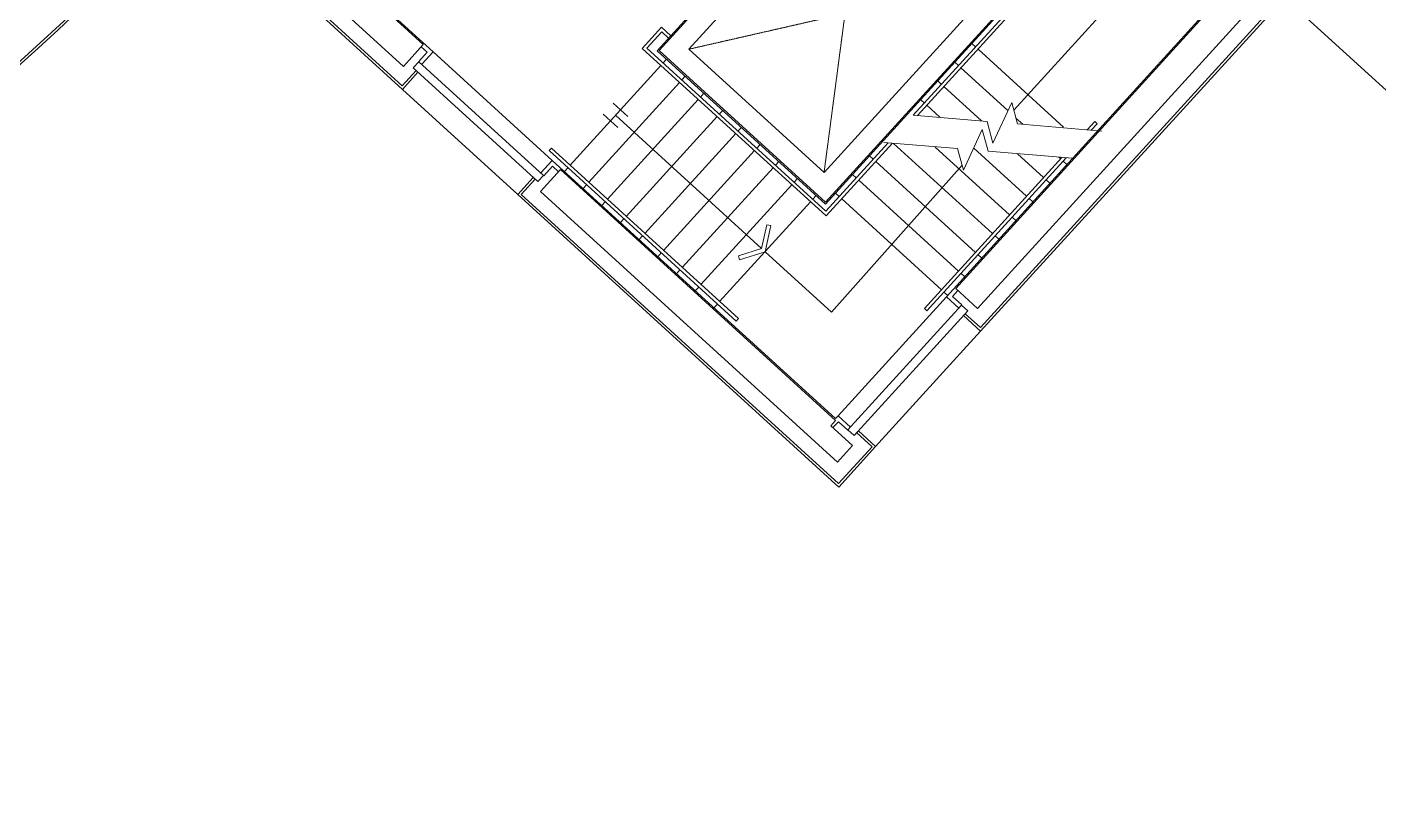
# Model space of a CAD drawing. Header units: inches. Extents: x 342932 to 557958, y 80625 to 242727.
# Drawn here: x 468383 to 484415, y 105037 to 114164 of the extents above; entities that cross this region are included whole.
import ezdxf

# ---------------------------------------------------------------- set-up
doc = ezdxf.new("R2010")
doc.units = ezdxf.units.IN
doc.header["$MEASUREMENT"] = 0
doc.linetypes.add('First Floor$0$HIDDEN', pattern=[0.375, 0.25, -0.125])
for name, color, linetype, lineweight in [('First Floor$0$A-G2-G-Building-Elements-Hidden', 251, 'First Floor$0$HIDDEN', 15), ('First Floor$0$A-G23-M-Stairs-Concrete', 251, 'Continuous', 15), ('First Floor$0$A-G23-M-Stairs-Railings', 251, 'Continuous', 15), ('First Floor$0$A-G250-G-Walls-Low-Level', 251, 'Continuous', 15), ('First Floor$0$A-G250-M-Walls-Concrete', 251, 'Continuous', 20), ('First Floor$0$A-G312-M-Wall-Cladding-Panel', 7, 'Continuous', 9), ('First Floor$0$A-G312-M-Wall-Finish-Plaster', 7, 'Continuous', 15), ('First Floor$0$A-G321-M-Window', 251, 'Continuous', 9), ('First Floor$0$A-Z036-G-Stair-Symbology', 251, 'Continuous', 15)]:
    doc.layers.add(name, color=color, linetype=linetype, lineweight=lineweight)

msp = doc.modelspace()

# ---------------------------------------------------------------- linework, layer by layer
at = {"layer": 'First Floor$0$A-G2-G-Building-Elements-Hidden'}
for p, q in [((478332, 116207.5), (477834.7, 112439.7)), ((479936.1, 114746), (476230.7, 113901.2))]:
    msp.add_line(p, q, dxfattribs=at)
at = {"layer": 'First Floor$0$A-G23-M-Stairs-Concrete'}
for p, q in [((479586.4, 113968.8, 0), (479630.7, 113928.3, 0)), ((479660.3, 113901.4, 0), (480673.2, 112978.5, 0)), ((475899.8, 113708.9, 0), (474822.2, 112526.2, 0)), ((475967.2, 113782.8, 0), (475926.8, 113738.5, 0)), ((479384.3, 113747, 0), (479428.7, 113706.6, 0)), ((479458.3, 113679.6, 0), (480014.6, 113172.8, 0)), ((476189, 113580.8, 0), (476148.5, 113536.4, 0)), ((479182.3, 113525.2, 0), (479226.6, 113484.8, 0)), ((476121.6, 113506.8, 0), (475044, 112324.2, 0)), ((476410.7, 113378.7, 0), (476370.3, 113334.4, 0)), ((479256.2, 113457.9, 0), (479701.9, 113051.8, 0)), ((476343.4, 113304.8, 0), (475265.7, 112122.1, 0)), ((478980.2, 113303.5, 0), (479024.6, 113263.1, 0)), ((479054.2, 113236.1, 0), (479208.5, 113095.5, 0)), ((476565.1, 113102.7, 0), (475487.5, 111920.1, 0)), ((476632.5, 113176.7, 0), (476592, 113132.3, 0)), ((480110.5, 113085.4, 0), (480190.7, 113012.3, 0)), ((476786.9, 112900.7, 0), (475709.2, 111718, 0)), ((476854.2, 112974.6, 0), (476813.8, 112930.3, 0)), ((477076, 112772.6, 0), (477035.6, 112728.2, 0)), ((478658.7, 112784.7, 0), (479832.7, 111715, 0)), ((479152.1, 112741, 0), (480034.8, 111936.8, 0)), ((479610.3, 112729.4, 0), (480236.8, 112158.5, 0)), ((477008.6, 112698.6, 0), (475931, 111516, 0)), ((477297.7, 112570.5, 0), (477257.3, 112526.1, 0)), ((478374.1, 112638.2, 0), (478418.4, 112597.8, 0)), ((478448, 112570.9, 0), (479630.7, 111493.3, 0)), ((480128.8, 112662.8, 0), (480438.9, 112380.3, 0)), ((480619.4, 112621.6, 0), (480640.9, 112602, 0)), ((480670.5, 112575.1, 0), (480714.9, 112534.7, 0)), ((474795.3, 112496.6, 0), (474754.9, 112452.3, 0)), ((477230.4, 112496.6, 0), (476152.8, 111313.9, 0)), ((478172, 112416.5, 0), (478216.4, 112376.1, 0)), ((475017, 112294.6, 0), (474976.6, 112250.2, 0)), ((477452.1, 112294.5, 0), (476374.5, 111111.8, 0)), ((477519.5, 112368.4, 0), (477479.1, 112324.1, 0)), ((478245.9, 112349.1, 0), (479428.6, 111271.5, 0)), ((480468.5, 112353.3, 0), (480512.8, 112312.9, 0)), ((475238.8, 112092.5, 0), (475198.4, 112048.2, 0)), ((477673.9, 112092.5, 0), (476596.3, 110909.8, 0)), ((477741.2, 112166.4, 0), (477700.8, 112122, 0)), ((477970, 112194.7, 0), (478014.3, 112154.3, 0)), ((478043.9, 112127.4, 0), (479226.6, 111049.8, 0)), ((480266.4, 112131.6, 0), (480310.8, 112091.2, 0)), ((480064.3, 111909.8, 0), (480108.7, 111869.4, 0)), ((475460.6, 111890.5, 0), (475420.1, 111846.1, 0)), ((475682.3, 111688.4, 0), (475641.9, 111644.1, 0)), ((479862.3, 111688.1, 0), (479906.6, 111647.7, 0)), ((475904.1, 111486.4, 0), (475863.6, 111442, 0)), ((479660.2, 111466.3, 0), (479704.6, 111425.9, 0)), ((476125.8, 111284.3, 0), (476085.4, 111240, 0)), ((479458.2, 111244.6, 0), (479502.5, 111204.2, 0)), ((476347.6, 111082.3, 0), (476307.2, 111037.9, 0)), ((479256.1, 111022.8, 0), (479300.5, 110982.4, 0)), ((476569.3, 110880.2, 0), (476528.9, 110835.9, 0))]:
    msp.add_line(p, q, dxfattribs=at)
at = {"layer": 'First Floor$0$A-G23-M-Stairs-Railings'}
for p, q in [((480395.2, 114767.3, 0), (478892.9, 113118.6, 0)), ((480451.7, 114769.9, 0), (478943.2, 113114.4, 0)), ((475678.1, 113911), (475907.1, 114162.3)), ((476018, 114061.2, 0), (475907.1, 114162.3, 0)), ((475734.6, 113913.6), (475909.7, 114105.8, 0)), ((475991, 114031.7, 0), (475909.7, 114105.8, 0)), ((477858.7, 111924.1, 0), (475678.1, 113911, 0)), ((477856, 111980.6, 0), (475734.6, 113913.6, 0)), ((481045, 113045.5, 0), (480953.9, 112945.6, 0)), ((481045, 113045.5, 0), (481074.6, 113018.6, 0)), ((481074.6, 113018.6, 0), (481004.2, 112941.3, 0)), ((474600.5, 112728.3), (474573.5, 112698.7)), ((476818, 110707.7, 0), (474600.5, 112728.3)), ((478595, 112791.6, 0), (477856, 111980.6, 0)), ((478645.3, 112787.4, 0), (477858.7, 111924.1, 0)), ((476791.1, 110678.2, 0), (474573.5, 112698.7)), ((480656, 112618.6, 0), (479024.5, 110828, 0)), ((480706.3, 112614.4, 0), (479054.1, 110801.1, 0)), ((479024.5, 110828, 0), (479054.1, 110801.1, 0)), ((476818, 110707.7, 0), (476791.1, 110678.2, 0))]:
    msp.add_line(p, q, dxfattribs=at)
at = {"layer": 'First Floor$0$A-G250-G-Walls-Low-Level'}
for p, q in [((483295.1, 114512.8), (491331.6, 107190.2, 0)), ((473198.9, 113870, 0), (474610.7, 112583.6, 0)), ((474201.3, 112178.8), (472833.8, 113424.8)), ((479287, 110967.6), (478000.6, 109555.8)), ((479691.8, 110558.2), (478445.8, 109190.7))]:
    msp.add_line(p, q, dxfattribs=at)
at = {"layer": 'First Floor$0$A-G250-M-Walls-Concrete'}
for p, q in [((479395.8, 111064.7), (482874.4, 114882.6)), ((483368.9, 114905.5), (479654.5, 110829)), ((472845.9, 113697.9), (472095.6, 114381.5)), ((472590.1, 114404.5), (473081.6, 113956.6)), ((473081.6, 113956.6), (472845.9, 113697.9)), ((474472.1, 112216.2), (474707.8, 112474.9)), ((474707.8, 112474.9), (477971.3, 109501.3)), ((477994.3, 109006.9), (474472.1, 112216.2)), ((479654.5, 110829), (479395.8, 111064.7)), ((477971.3, 109501.3), (477914, 109438.5)), ((477914, 109438.5), (478172.8, 109202.8)), ((478172.8, 109202.8), (477994.3, 109006.9))]:
    msp.add_line(p, q, dxfattribs=at)
for points in [[(475877.5, 113884.8), (478315.6, 116560.7), (480289.2, 114762.4), (477851.1, 112086.6)], [(476230.7, 113901.2), (478332, 116207.5), (479936.1, 114746), (477834.7, 112439.7)]]:
    msp.add_lwpolyline(points, close=True, dxfattribs=at)
at = {"layer": 'First Floor$0$A-G312-M-Wall-Cladding-Panel'}
for points in [[(456659, 105037.2, 0.0689589), (472639.3, 117998.8, 0.0689589)], [(456669, 105078.3, 0.066219), (472076.6, 117446.8, 0.0658839)]]:
    msp.add_lwpolyline(points, format="xyb", dxfattribs=at)
at = {"layer": 'First Floor$0$A-G312-M-Wall-Cladding-Panel', "elevation": 0}
for points in [[(472996.9, 113648.3), (473019, 113628.1), (472833.8, 113424.8), (471799, 114367.7), (473988, 116769.9), (473988, 116769.9), (474294.1, 116491.1), (474273.9, 116468.9), (473989.9, 116727.6), (473547.8, 116242.4)], [(473480.5, 116168.5), (471841.3, 114369.7), (472831.8, 113467.2), (472996.9, 113648.3)]]:
    msp.add_lwpolyline(points, dxfattribs=at)
at = {"layer": 'First Floor$0$A-G312-M-Wall-Cladding-Panel'}
for points in [[(479488.6, 110743.4), (479508.8, 110765.6), (479689.9, 110600.6), (483623.2, 114917.4), (483187.1, 115314.7), (483022, 115133.6), (482999.9, 115153.8), (483185.1, 115357.1), (483665.5, 114919.3), (479691.8, 110558.2), (479488.6, 110743.4)], [(478242.6, 109375.9), (478222.4, 109353.7), (478403.5, 109188.7), (478006.1, 108752.6), (474243.6, 112180.8), (474408.7, 112361.9), (474386.5, 112382.1), (474201.3, 112178.8), (478008.1, 108710.2), (478445.8, 109190.7), (478242.6, 109375.9)]]:
    msp.add_lwpolyline(points, dxfattribs=at)
at = {"layer": 'First Floor$0$A-G312-M-Wall-Finish-Plaster'}
for p, q in [((475856.3, 113883.8, 0), (478314.6, 116581.8)), ((482853.3, 114881.6, 0), (479287, 110967.6, 0)), ((480310.4, 114763.4, 0), (477852.1, 112065.4, 0)), ((480310.4, 114763.4, 0), (477852.1, 112065.4, 0)), ((472611.3, 114405.5), (473198.9, 113870)), ((473027.2, 113755.9), (473128.3, 113866.8)), ((473058.1, 113930.7), (473128.3, 113866.8)), ((473064.2, 113722.2), (473198.9, 113870)), ((477852.1, 112065.4, 0), (475856.3, 113883.8, 0)), ((473030.9, 113752.5, 0), (473027.2, 113755.9, 0)), ((474476, 112435.8), (474610.7, 112583.6)), ((477970.3, 109522.5, 0), (474610.7, 112583.6)), ((474509.3, 112405.5, 0), (474513, 112402.1, 0)), ((474513, 112402.1), (474614, 112513)), ((474684.2, 112449), (474614, 112513)), ((479287, 110967.6), (479434.9, 110832.9)), ((479421.6, 111041.1, 0), (479357.7, 110970.9, 0)), ((479357.7, 110970.9), (479468.5, 110869.9)), ((479465.2, 110866.2), (479468.5, 110869.9)), ((477970.3, 109522.5, 0), (478000.6, 109555.8, 0)), ((478000.6, 109555.8), (478148.4, 109421.1)), ((477939.9, 109414.9, 0), (478003.9, 109485.2, 0)), ((478003.9, 109485.2), (478114.8, 109384.1)), ((478118.1, 109387.8), (478114.8, 109384.1))]:
    msp.add_line(p, q, dxfattribs=at)
msp.add_arc((417882.1, 169176.5), 74175, 301.751044, 315.539572, dxfattribs=at)
at = {"layer": 'First Floor$0$A-G321-M-Window', "elevation": 0}
msp.add_lwpolyline([(472963.6, 113678.6), (473030.9, 113752.5), (474509.3, 112405.5), (474441.9, 112331.6), (472963.6, 113678.6)], dxfattribs=at)
at = {"layer": 'First Floor$0$A-G321-M-Window'}
msp.add_lwpolyline([(478118.1, 109387.8), (479465.2, 110866.2), (479539.1, 110798.8), (478192.1, 109320.5), (478118.1, 109387.8)], dxfattribs=at)
at = {"layer": 'First Floor$0$A-Z036-G-Stair-Symbology'}
for p, q in [((480084.9, 113179.6), (481581.8, 114822.5, 0)), ((475506.4, 113104.1, 0), (475334.2, 113261.1, 0)), ((475387.9, 112974.1, 0), (475215.7, 113131, 0)), ((475361, 113117.6, 0), (477092.5, 111539.9, 0)), ((477924, 110782.3, 0), (479472.5, 112525.3, 0)), ((477135.1, 111501.1, 0), (477924, 110782.3, 0))]:
    msp.add_line(p, q, dxfattribs=at)
for points in [[(480129.7, 113014.8), (480060, 113271.1), (479837.1, 112788.8), (479767.5, 113045.2)], [(479767.5, 113045.2), (478891.2, 113118.7)], [(481130.3, 112930.8), (480129.7, 113014.8)]]:
    msp.add_lwpolyline(points, dxfattribs=at)
at = {"layer": 'First Floor$0$A-Z036-G-Stair-Symbology', "elevation": 0}
for points in [[(479781.1, 112692), (479711.4, 112948.4), (479488.6, 112466.1), (479418.9, 112722.4)], [(479418.9, 112722.4), (478542.6, 112796)], [(480781.7, 112608), (479781.1, 112692)], [(477204.1, 111810.3), (477155.4, 111821.3), (477092.5, 111539.9), (476818.2, 111451.2), (476833.6, 111403.7), (477135.1, 111501.1), (477204.1, 111810.3)]]:
    msp.add_lwpolyline(points, dxfattribs=at)

doc.saveas('drawing.dxf')
